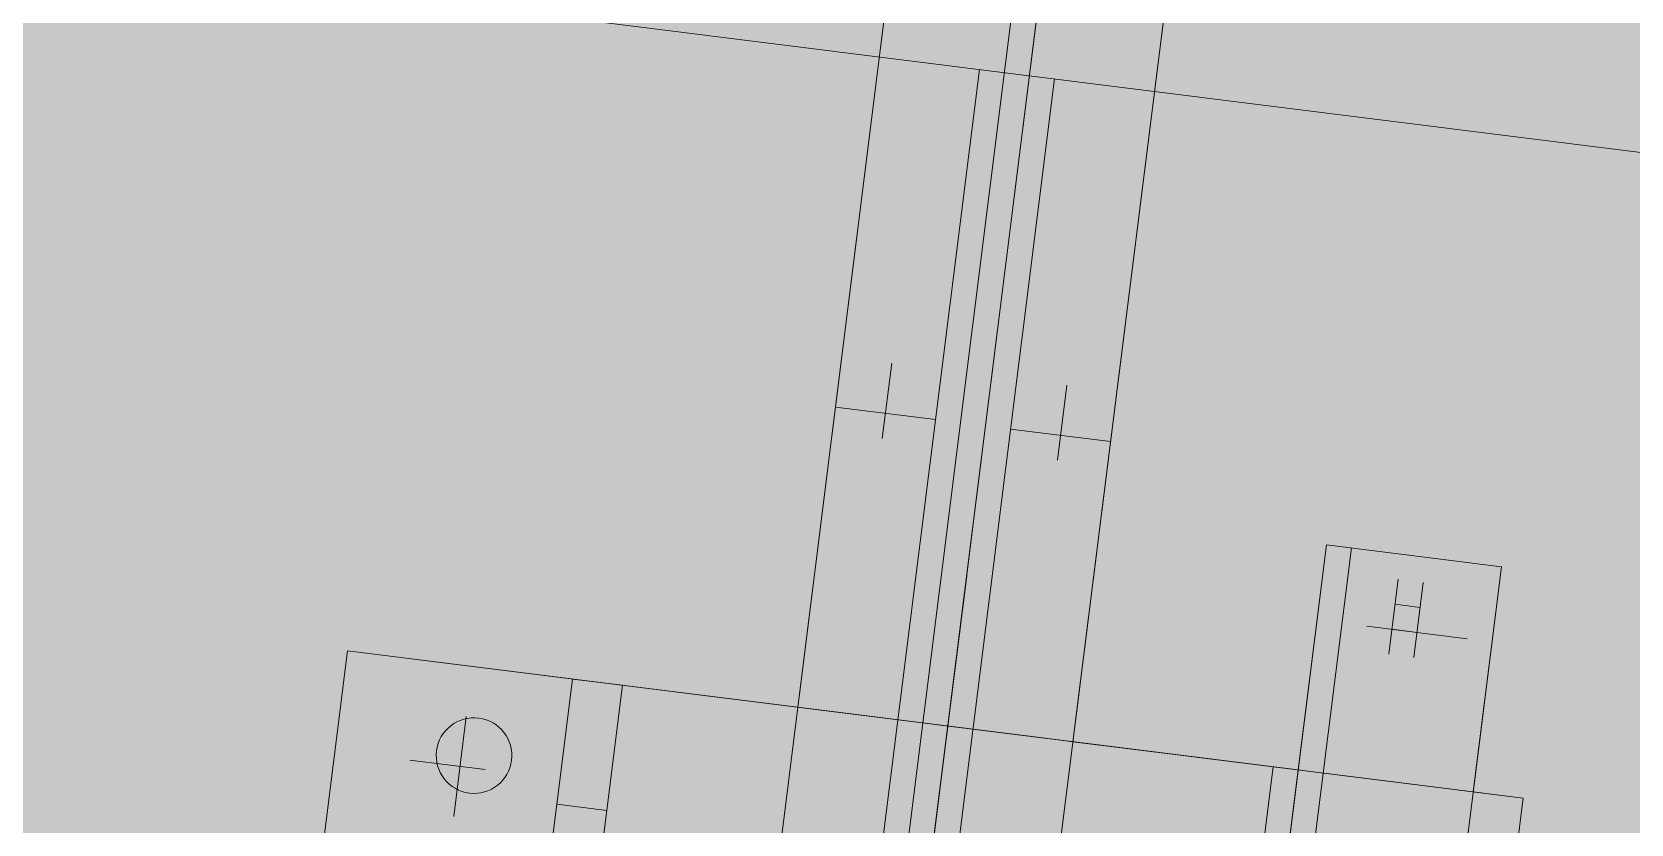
# Model space of a CAD drawing. Header units: metres. Extents: x -4 to 509425, y 7549 to 4732445.
# Drawn here: x 475992.438 to 475992.975, y 4719722.78 to 4719723.046 of the extents above; entities that cross this region are included whole.
import ezdxf

# ---------------------------------------------------------------- set-up
doc = ezdxf.new("R2010")
doc.units = ezdxf.units.M
doc.header["$LTSCALE"] = 0.01
doc.header["$MEASUREMENT"] = 0
doc.layers.get('0').update_dxf_attribs({"lineweight": 0})
doc.layers.add('_SUBESTACIÓN', color=1, linetype='Continuous')
doc.layers.add('SUBESTACION LA VID', color=253, linetype='Continuous')

# ---------------------------------------------------------------- blocks, each defined once
blk = doc.blocks.new('A$Cfff6051d')
at = {"layer": 'SUBESTACION LA VID', "lineweight": 15}
for p, q in [((475992.78979, 4719723.1661), (475992.45384, 4719720.48639)), ((475992.75614, 4719723.0338), (475992.59501, 4719721.74855)), ((475992.78134, 4719723.03064), (475992.62021, 4719721.74539)), ((475992.7267, 4719722.9351), (475992.72355, 4719722.9099)), ((475992.7855, 4719722.92773), (475992.78235, 4719722.90253)), ((475992.7078, 4719722.92041), (475992.7414, 4719722.91619)), ((475992.7246, 4719722.9183), (475992.7246, 4719722.9183)), ((475992.7666, 4719722.91303), (475992.8002, 4719722.90882)), ((475992.7834, 4719722.91093), (475992.7834, 4719722.91093)), ((475992.81259, 4719722.32707), (475992.88104, 4719722.87309)), ((475992.68974, 4719722.36807), (475992.75188, 4719722.86369)), ((475992.68974, 4719722.36807), (475992.75188, 4719722.86369)), ((475992.89679, 4719722.86258), (475992.89363, 4719722.83738)), ((475992.90519, 4719722.86153), (475992.90203, 4719722.83633)), ((475992.90519, 4719722.86153), (475992.90203, 4719722.83633)), ((475992.89574, 4719722.85418), (475992.90414, 4719722.85313)), ((475992.91989, 4719722.84262), (475992.88628, 4719722.84684)), ((475992.90309, 4719722.84473), (475992.89469, 4719722.84578)), ((475992.89469, 4719722.84578), (475992.89469, 4719722.84578)), ((475992.90309, 4719722.84473), (475992.90309, 4719722.84473)), ((475992.58385, 4719722.81649), (475992.57964, 4719722.78289)), ((475992.58385, 4719722.81649), (475992.57964, 4719722.78289)), ((475992.59014, 4719722.79864), (475992.56494, 4719722.8018)), ((475992.59014, 4719722.79864), (475992.56494, 4719722.8018)), ((475992.61429, 4719722.78708), (475992.63109, 4719722.78497)), ((475992.61429, 4719722.78708), (475992.63109, 4719722.78497))]:
    blk.add_line(p, q, dxfattribs=at)
at = {"layer": 'SUBESTACION LA VID', "lineweight": 0}
blk.add_line((475992.69516, 4719722.8196), (475992.86316, 4719722.79854), dxfattribs=at)
at = {"layer": 'SUBESTACION LA VID', "lineweight": 15}
for points in [[(475992.13123, 4719722.74525), (475992.52605, 4719722.69576), (475992.54395, 4719722.83856), (475992.69516, 4719722.8196), (475992.73939, 4719723.17242), (475992.14297, 4719723.24719)], [(475992.8318, 4719723.16083), (475992.78756, 4719722.80802), (475992.86316, 4719722.79854), (475992.87264, 4719722.87414), (475992.93145, 4719722.86677), (475992.92197, 4719722.79117), (475992.93877, 4719722.78906), (475992.92087, 4719722.64626), (475993.31568, 4719722.59676), (475993.30304, 4719722.49596), (475992.90823, 4719722.54545), (475992.90086, 4719722.48665), (475993.24527, 4719722.44347), (475993.23052, 4719722.32587), (475992.86931, 4719722.37115), (475992.86299, 4719722.32075), (475992.80419, 4719722.32812), (475992.81051, 4719722.37852), (475992.7181, 4719722.39011), (475992.67282, 4719722.02889)], [(475994.00779, 4719722.87688), (475991.03408, 4719723.24969), (475990.73077, 4719720.8304), (475993.70449, 4719720.45758), (475994.00779, 4719722.87688)], [(475992.72663, 4719722.73033), (475992.78666, 4719723.20915), (475992.79506, 4719723.2081), (475992.73503, 4719722.72928)], [(475992.77703, 4719722.72402), (475992.68463, 4719722.7356), (475992.73939, 4719723.17242), (475992.8318, 4719723.16083), (475992.77703, 4719722.72402)], [(475992.80419, 4719722.32812), (475992.86299, 4719722.32075), (475992.93145, 4719722.86677), (475992.87264, 4719722.87414), (475992.80419, 4719722.32812)], [(475992.80419, 4719722.32812), (475992.87264, 4719722.87414), (475992.93145, 4719722.86677), (475992.86299, 4719722.32075), (475992.80419, 4719722.32812)], [(475992.54395, 4719722.83856), (475992.93877, 4719722.78906), (475992.88927, 4719722.39425), (475992.49445, 4719722.44374), (475992.54395, 4719722.83856)], [(475992.54395, 4719722.83856), (475992.93877, 4719722.78906), (475992.88927, 4719722.39425), (475992.49445, 4719722.44374), (475992.54395, 4719722.83856)], [(475992.61956, 4719722.82908), (475992.63636, 4719722.82697), (475992.58686, 4719722.43216), (475992.57006, 4719722.43427), (475992.61956, 4719722.82908)], [(475992.61956, 4719722.82908), (475992.63636, 4719722.82697), (475992.58686, 4719722.43216), (475992.57006, 4719722.43427), (475992.61956, 4719722.82908)], [(475992.86316, 4719722.79854), (475992.85476, 4719722.79959), (475992.80527, 4719722.40478), (475992.81367, 4719722.40373), (475992.86316, 4719722.79854)], [(475992.86316, 4719722.79854), (475992.85476, 4719722.79959), (475992.80527, 4719722.40478), (475992.81367, 4719722.40373), (475992.86316, 4719722.79854)]]:
    blk.add_lwpolyline(points, dxfattribs=at)
at = {"layer": 'SUBESTACION LA VID', "lineweight": 0}
blk.add_lwpolyline([(475992.54395, 4719722.83856), (475992.92197, 4719722.79117), (475992.69516, 4719722.8196)], dxfattribs=at)
at = {"layer": 'SUBESTACION LA VID', "lineweight": 15}
blk.add_open_spline([(475992.57387, 4719722.80495), (475992.573, 4719722.79798), (475992.57793, 4719722.79164), (475992.58489, 4719722.79076), (475992.59185, 4719722.78989), (475992.5982, 4719722.79482), (475992.59907, 4719722.80179), (475992.59994, 4719722.80875), (475992.59501, 4719722.81509), (475992.58805, 4719722.81597), (475992.58109, 4719722.81684), (475992.57474, 4719722.8119), (475992.57387, 4719722.80495)], degree=3, knots=[0, 0, 0, 0, 1, 1, 1, 2, 2, 2, 3, 3, 3, 4, 4, 4, 4], dxfattribs=at)
blk.add_open_spline([(475992.57387, 4719722.80495), (475992.573, 4719722.79798), (475992.57793, 4719722.79164), (475992.58489, 4719722.79076), (475992.59185, 4719722.78989), (475992.5982, 4719722.79482), (475992.59907, 4719722.80179), (475992.59994, 4719722.80875), (475992.59501, 4719722.81509), (475992.58805, 4719722.81597), (475992.58109, 4719722.81684), (475992.57474, 4719722.8119), (475992.57387, 4719722.80495)], degree=3, knots=[0, 0, 0, 0, 1, 1, 1, 2, 2, 2, 3, 3, 3, 4, 4, 4, 4], dxfattribs=at)

msp = doc.modelspace()

# ---------------------------------------------------------------- hatches: boundary and pattern name
at = {"layer": '_SUBESTACIÓN', "transparency": 33554559}
h = msp.add_hatch(color=1, dxfattribs=at)
h.dxf.hatch_style = 1
h.paths.add_polyline_path([(475968.63988, 4719805.82503), (476089.93862, 4719790.61504), (476078.16862, 4719696.74002), (475956.86864, 4719711.95017)])

# ---------------------------------------------------------------- block references
at = {"linetype": 'Continuous'}
msp.add_blockref('A$Cfff6051d', (0, 0), dxfattribs=at)

doc.saveas('drawing.dxf')
